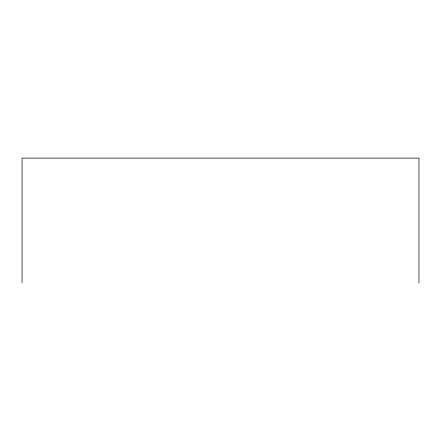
<?xml version="1.0" encoding="UTF-8"?>
<svg xmlns="http://www.w3.org/2000/svg" width="441" height="441" viewBox="0 0 441 441"><rect width="100%" height="100%" fill="white"/><g stroke="black" fill="none" stroke-linecap="round" stroke-linejoin="round"><path stroke-width="0.66" d="M418.95 282.896L418.95 158.104L22.05 158.104L22.05 282.896"/></g></svg>
